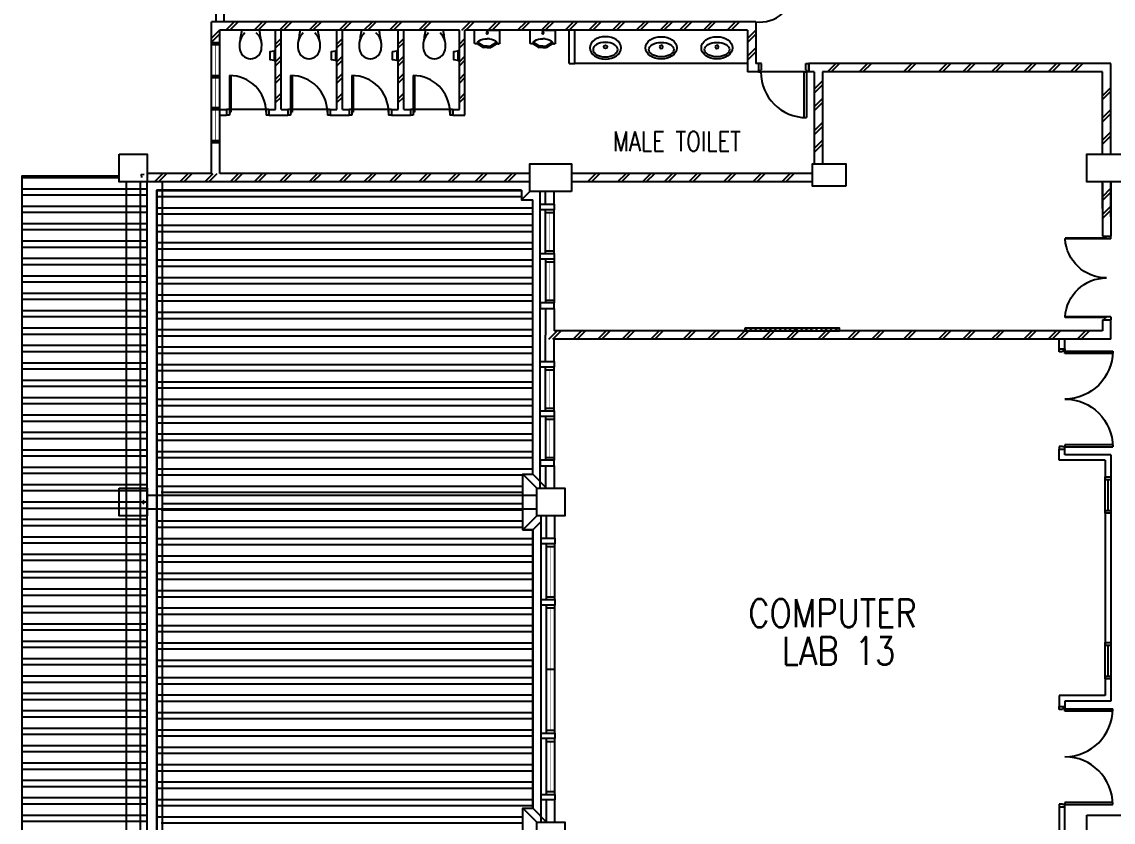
# Model space of a CAD drawing. Extents: x 2284769 to 2400769, y -845223 to -764674.
# Drawn here: x 2331019 to 2350620, y -802174 to -787799 of the extents above; entities that cross this region are included whole.
import ezdxf
from ezdxf.enums import TextEntityAlignment as Align

# ---------------------------------------------------------------- set-up
doc = ezdxf.new("R2010")
doc.units = 0
doc.header["$LTSCALE"] = 10
doc.header["$MEASUREMENT"] = 0
doc.linetypes.add('HIDDEN', pattern=[0.375, 0.25, -0.125])
doc.layers.get('0').update_dxf_attribs({"linetype": 'CONTINUOUS'})
for name, color, linetype in [('-FF', 240, 'CONTINUOUS'), ('BEAM', 1, 'HIDDEN'), ('COL', 3, 'CONTINUOUS'), ('DOOR', 5, 'CONTINUOUS'), ('DR', 7, 'CONTINUOUS'), ('FLASH', 35, 'CONTINUOUS'), ('FURN', 1, 'CONTINUOUS'), ('H', 1, 'CONTINUOUS'), ('hatch', 7, 'CONTINUOUS'), ('LINE', 7, 'CONTINUOUS'), ('partition', 7, 'CONTINUOUS'), ('ROOF', 7, 'CONTINUOUS'), ('RWDP', 145, 'CONTINUOUS'), ('SANI', 7, 'CONTINUOUS'), ('stair', 7, 'CONTINUOUS'), ('T50', 4, 'CONTINUOUS'), ('WALL', 2, 'CONTINUOUS'), ('WIN', 5, 'CONTINUOUS')]:
    doc.layers.add(name, color=color, linetype=linetype)
doc.styles.add('DIMTEXT', font='romans.shx', dxfattribs={"width": 0.8, "height": 400})
doc.styles.add('ROMANS', font='romans')
pattern_1 = [(0, (0, 0), (1e-13, 312.5), []), (0, (110.5, 110.5), (1e-13, 312.5), [])]

# ---------------------------------------------------------------- blocks, each defined once
blk = doc.blocks.new('FG')
at = {"layer": 'LINE', "linetype": 'Continuous'}
for points in [[(0, 0), (50, 0), (50, 100), (0, 100)], [(600, 0), (650, 0), (650, 100), (600, 100)]]:
    blk.add_lwpolyline(points, close=True, dxfattribs=at)
at = {"layer": 'LINE', "color": 5, "linetype": 'Continuous'}
for points in [[(600, 100), (50, 100)], [(50, 0), (600, 0)]]:
    blk.add_lwpolyline(points, dxfattribs=at)
at = {"layer": 'LINE', "color": 1, "linetype": 'Continuous'}
blk.add_lwpolyline([(50, 50), (600, 50)], dxfattribs=at)
blk = doc.blocks.new('D1800-A')
at = {"layer": 'DR'}
for p, q in [((0, 0), (100, 0)), ((0, -50), (0, 0)), ((100, 0), (100, -40)), ((60, -50), (0, -50)), ((100, -40), (60, -40)), ((60, -40), (60, -50)), ((100, -40), (960, -40)), ((100, -80), (100, -40)), ((959, -80), (100, -80)), ((60, -1750), (0, -1750)), ((0, -1750), (0, -1800)), ((60, -1760), (60, -1750)), ((100, -1760), (60, -1760)), ((959, -1720), (100, -1720)), ((100, -1720), (100, -1760)), ((100, -1760), (960, -1760)), ((100, -1800), (100, -1760)), ((0, -1800), (100, -1800))]:
    blk.add_line(p, q, dxfattribs=at)
for centre, start, end in [((100, -40), 270.0001, 0), ((100, -1760), 0, 90)]:
    blk.add_arc(centre, 860, start, end, dxfattribs=at)
blk = doc.blocks.new('D1500-1')
at = {"layer": 'DR'}
for p, q in [((38, 77), (38, 821)), ((38, 821), (50, 820)), ((50, 0), (50, 820)), ((1462, 821), (1450, 820)), ((1450, 0), (1450, 820)), ((1462, 77), (1462, 821)), ((38, 115), (0, 115)), ((50, 0), (0, 0)), ((50, 77), (38, 77)), ((1450, 77), (1462, 77)), ((1462, 115), (1500, 115)), ((1450, 0), (1500, 0))]:
    blk.add_line(p, q, dxfattribs=at)
for centre, start, end in [((5, 77), 0.0238, 86.5289), ((1495, 77), 93.4711, 179.9762)]:
    blk.add_arc(centre, 745, start, end, dxfattribs=at)
blk = doc.blocks.new('ELLIPSE')
blk.add_circle((0.5, 0.5), 0.5)
blk = doc.blocks.new('BASIN-01')
blk.add_circle((0, 0), 30.3)
for p, xscale, yscale, zscale in [((279, -221), -559.6811780125836, 404.3346891934725, 559.6811780125837), ((220, -179), -444.6356025322193, 259.9294430529471, 444.6356025322195)]:
    blk.add_blockref('ELLIPSE', p, dxfattribs=dict(xscale=xscale, yscale=yscale, zscale=zscale))
blk = doc.blocks.new('UR')
at = {"color": 7}
for p, q in [((0, 157), (-227, 157)), ((-227, -68), (-227, 157)), ((-43, 0), (0, 0)), ((0, 157), (228, 157)), ((43, 0), (0, 0)), ((228, -68), (228, 157)), ((-190, -88), (-207, -88)), ((-179, -83), (-68, -152)), ((-172, -59), (-58, -131)), ((0, -153), (-68, -153)), ((0, -131), (-58, -131)), ((0, -131), (58, -131)), ((0, -153), (68, -153)), ((172, -59), (58, -131)), ((179, -83), (68, -152)), ((190, -88), (208, -88))]:
    blk.add_line(p, q, dxfattribs=at)
blk.add_circle((-1, 111), 16.9, dxfattribs=at)
for centre, radius, start, end in [((-42, -174), 175, 90.221, 139.2623), ((42, -174), 175, 40.7377, 89.779), ((-207, -68), 20, 180, 270), ((-194, -70), 18.3, 252.6976, 328.5201), ((-115, -86), 64.8, 158.2045, 175.535), ((115, -86), 64.8, 4.465, 21.7955), ((194, -70), 18.3, 211.4799, 287.3024), ((208, -68), 20, 270, 0)]:
    blk.add_arc(centre, radius, start, end, dxfattribs=at)
blk = doc.blocks.new('DR-900-B')
at = {"layer": 'DR'}
for p, q in [((0, 900), (-150, 900)), ((-150, 900), (-150, 860)), ((-150, 860), (-110, 860)), ((-110, 860), (-110, 850)), ((-110, 850), (0, 850)), ((0, 850), (0, 900)), ((-150, 40), (-970, 40)), ((-969, 80), (-150, 80)), ((-150, 80), (-150, 40)), ((-150, 40), (-110, 40)), ((-150, 0), (-150, 40)), ((0, 0), (-150, 0)), ((-110, 50), (0, 50)), ((-110, 40), (-110, 50)), ((0, 50), (0, 0))]:
    blk.add_line(p, q, dxfattribs=at)
blk.add_arc((-150, 40), 820, 90, 180, dxfattribs=at)
blk = doc.blocks.new('234')
at = {"layer": 'DR', "color": 1}
for p, q in [((2285264, -784764), (2285264, -785474)), ((2285289, -784765), (2285289, -785424)), ((2285214, -785374), (2285214, -785474)), ((2285264, -785374), (2285214, -785374)), ((2285264, -785374), (2285264, -785474)), ((2285924, -785374), (2285264, -785374)), ((2285974, -785374), (2285924, -785374)), ((2285924, -785374), (2285924, -785474)), ((2285974, -785374), (2285974, -785474)), ((2285264, -785474), (2285214, -785474)), ((2285264, -785424), (2285289, -785424)), ((2285974, -785474), (2285924, -785474))]:
    blk.add_line(p, q, dxfattribs=at)
blk.add_arc((2285264, -785424), 660, 0, 90, dxfattribs=at)

msp = doc.modelspace()

# ---------------------------------------------------------------- hatches: boundary and pattern name
at = {"layer": 'FURN', "linetype": 'Continuous'}
h = msp.add_hatch(dxfattribs=at)
h.set_pattern_fill('ANSI31', color=256, scale=500, angle=-270, style=0)
h.set_pattern_definition([(315, (2672468.19, 865558.16), (44.1941738, 44.1941739), [])])
h.paths.add_polyline_path([(2344003.1, -793349.1), (2344003.1, -793299.1), (2344903.1, -793299.1), (2344903.1, -793349.1)])
h = msp.add_hatch(dxfattribs=at)
h.set_pattern_fill('ANSI31', color=256, scale=500, angle=-270, style=0)
h.set_pattern_definition([(315, (2672732.12, 865409.85), (44.1941738, 44.1941739), [])])
h.paths.add_polyline_path([(2345653.1, -793299.1), (2345653.1, -793349.1), (2344903.1, -793349.1), (2344903.1, -793299.1)])
at = {"layer": 'hatch'}
h = msp.add_hatch(dxfattribs=at)
h.set_pattern_fill('STEEL', color=0, scale=2500, angle=315, style=0)
h.set_pattern_definition([(0, (-93844.1, -845907), (1e-13, 312.5), []), (0, (-93733.62, -845796.5), (1e-13, 312.5), [])])
h.paths.add_polyline_path([(2333269.4, -790674.1), (2332769.4, -790674.1), (2332769.4, -790574.1), (2331019.4, -790574.1), (2331019.4, -838674.1), (2333269.4, -838674.1)])
h = msp.add_hatch(dxfattribs=at)
h.set_pattern_fill('STEEL', color=0, scale=2500, angle=315, style=0)
h.set_pattern_definition(pattern_1)
h.paths.add_polyline_path([(2337081.9, -790824.1), (2333543.5, -790824.1), (2333543.5, -796299.1), (2337081.9, -796299.1)])
h.paths.add_polyline_path([(2333543.5, -790824.1), (2333441.4, -790824.1), (2333441.4, -796174.1), (2333519.4, -796174.1), (2333519.4, -796299.1), (2333543.5, -796299.1)])
h.paths.add_polyline_path([(2337081.9, -796299.1), (2340019.4, -796299.1), (2340019.4, -795924.1), (2340194.4, -795924.1), (2340194.4, -790999.1), (2339994.4, -790999.1), (2339994.4, -790824.1), (2337081.9, -790824.1)])
h.paths.add_polyline_path([(2337081.9, -796299.1), (2337081.9, -796424.1), (2340019.4, -796424.1), (2340019.4, -796299.1)])
h.paths.add_polyline_path([(2337081.9, -796424.1), (2337081.9, -796549.1), (2340019.4, -796549.1), (2340019.4, -796424.1)])
h.paths.add_polyline_path([(2333543.5, -796424.1), (2333543.5, -796549.1), (2337081.9, -796549.1), (2337081.9, -796424.1)])
h.paths.add_polyline_path([(2337081.9, -796424.1), (2337081.9, -796299.1), (2333543.5, -796299.1), (2333543.5, -796424.1)])
h.paths.add_polyline_path([(2333515.9, -790953.3), (2334212.9, -790953.3), (2334212.9, -790698.3), (2333515.9, -790698.3)], flags=9)
h.paths.add_polyline_path([(2333603.6, -796475.8), (2334141.9, -796475.8), (2334141.9, -796220.8), (2333603.6, -796220.8)], flags=9)
h.paths.add_polyline_path([(2333515.9, -796688.8), (2334212.9, -796688.8), (2334212.9, -796433.8), (2333515.9, -796433.8)], flags=9)
h = msp.add_hatch(dxfattribs=at)
h.set_pattern_fill('STEEL', color=0, scale=2500, angle=315, style=0)
h.set_pattern_definition(pattern_1)
h.paths.add_polyline_path([(2337081.9, -796549.1), (2333543.5, -796549.1), (2333543.5, -802299.1), (2337081.9, -802299.1)])
h.paths.add_polyline_path([(2337081.9, -802299.1), (2340019.4, -802299.1), (2340019.4, -801924.1), (2340194.4, -801924.1), (2340194.4, -796924.1), (2340019.4, -796924.1), (2340019.4, -796549.1), (2337081.9, -796549.1)])
h.paths.add_polyline_path([(2337081.9, -802299.1), (2337081.9, -802424.1), (2340019.4, -802424.1), (2340019.4, -802299.1)])
h.paths.add_polyline_path([(2340019.4, -802549.1), (2340019.4, -802424.1), (2337081.9, -802424.1), (2337081.9, -802549.1)])
h.paths.add_polyline_path([(2333543.5, -802424.1), (2333543.5, -802549.1), (2337081.9, -802549.1), (2337081.9, -802424.1)])
h.paths.add_polyline_path([(2333543.5, -802299.1), (2333543.5, -802424.1), (2337081.9, -802424.1), (2337081.9, -802299.1)])
h.paths.add_polyline_path([(2333543.5, -802549.1), (2333543.5, -808299.1), (2337081.9, -808299.1), (2337081.9, -802549.1)])
h.paths.add_polyline_path([(2337081.9, -802549.1), (2337081.9, -808299.1), (2340019.4, -808299.1), (2340019.4, -807924.1), (2340194.4, -807924.1), (2340194.4, -802924.1), (2340019.4, -802924.1), (2340019.4, -802549.1)])
h.paths.add_polyline_path([(2333543.5, -802549.1), (2333519.4, -802549.1), (2333519.4, -802674.1), (2333441.4, -802674.1), (2333441.4, -808174.1), (2333519.4, -808174.1), (2333519.4, -808299.1), (2333543.5, -808299.1)])
h.paths.add_polyline_path([(2333543.5, -796549.1), (2333519.4, -796549.1), (2333519.4, -796674.1), (2333441.4, -796674.1), (2333441.4, -802174.1), (2333519.4, -802174.1), (2333519.4, -802299.1), (2333543.5, -802299.1)])
h.paths.add_polyline_path([(2333603.6, -802475.8), (2334141.9, -802475.8), (2334141.9, -802220.8), (2333603.6, -802220.8)], flags=9)
h.paths.add_polyline_path([(2333515.9, -796688.8), (2334212.9, -796688.8), (2334212.9, -796433.8), (2333515.9, -796433.8)], flags=9)
h.paths.add_polyline_path([(2336608.5, -798998), (2337148.4, -798998), (2337148.4, -798623), (2336608.5, -798623)], flags=9)
h.paths.add_polyline_path([(2333515.9, -802688.8), (2334212.9, -802688.8), (2334212.9, -802433.8), (2333515.9, -802433.8)], flags=9)
h.paths.add_polyline_path([(2333603.6, -808475.8), (2334141.9, -808475.8), (2334141.9, -808220.8), (2333603.6, -808220.8)], flags=9)

# ---------------------------------------------------------------- linework, layer by layer
at = {"color": 0}
for p, q in [((2340327.4, -793424.1), (2340327.4, -790849.1)), ((2340327.4, -796174.1), (2340327.4, -793424.1)), ((2349652.4, -795674.1), (2349652.4, -795474.1)), ((2349752.4, -795574.1), (2349752.4, -795476)), ((2340344.4, -802174.1), (2340344.4, -796674.1)), ((2349652.4, -799899.1), (2349652.4, -800099.1)), ((2349752.4, -799999.1), (2349752.4, -800097.2))]:
    msp.add_line(p, q, dxfattribs=at)
at = {"layer": 'BEAM', "color": 0}
for p, q in [((2333269.4, -796299.1), (2340269.4, -796299.1)), ((2333269.4, -796549.1), (2340269.4, -796549.1))]:
    msp.add_line(p, q, dxfattribs=at)
at = {"layer": 'COL', "color": 0}
for points in [[(2332769.4, -790174.1), (2333269.4, -790174.1), (2333269.4, -790674.1), (2332769.4, -790674.1)], [(2350894.4, -790174.1), (2350894.4, -790674.1), (2350144.4, -790674.1), (2350144.4, -790174.1)], [(2340894.4, -790849.1), (2340144.4, -790849.1), (2340144.4, -790349.1), (2340894.4, -790349.1)], [(2345819.4, -790749.1), (2345219.4, -790749.1), (2345219.4, -790349.1), (2345819.4, -790349.1)], [(2332769.4, -796174.1), (2333269.4, -796174.1), (2333269.4, -796674.1), (2332769.4, -796674.1)], [(2340269.4, -796174.1), (2340769.4, -796174.1), (2340769.4, -796674.1), (2340269.4, -796674.1)], [(2350144.4, -802049.1), (2350894.4, -802049.1), (2350894.4, -802799.1), (2350144.4, -802799.1)], [(2340269.4, -802174.1), (2340769.4, -802174.1), (2340769.4, -802674.1), (2340269.4, -802674.1)]]:
    msp.add_lwpolyline(points, close=True, dxfattribs=at)
at = {"layer": 'DOOR', "color": 0}
msp.add_arc((2344277, -787199.7), 603.9, 262.93953, 311.27829, dxfattribs=at)
at = {"layer": 'DR', "color": 0, "ltscale": 10000}
msp.add_line((2345152.4, -788699.1), (2344252.4, -788699.1), dxfattribs=at)
at = {"layer": 'FLASH', "color": 0}
for p, q in [((2333441.4, -790824.1, 0), (2339994.4, -790824.1)), ((2339994.4, -790824.1), (2339994.4, -790999.1)), ((2339994.4, -790999.1), (2340144.4, -790849.1)), ((2339994.4, -790999.1), (2340194.4, -790999.1)), ((2340194.4, -795924.1), (2340194.4, -790999.1)), ((2340019.4, -795924.1), (2340269.4, -796174.1)), ((2340019.4, -795924.1), (2340194.4, -795924.1)), ((2340019.4, -796924.1), (2340019.4, -795924.1)), ((2340444.4, -796174.1), (2340194.4, -795924.1)), ((2340269.4, -796674.1), (2340019.4, -796924.1)), ((2340019.4, -796924.1), (2340194.4, -796924.1)), ((2340344.4, -796774.1), (2340194.4, -796924.1)), ((2340194.4, -796924.1), (2340194.4, -801924.1)), ((2340019.4, -801924.1), (2340269.4, -802174.1)), ((2340019.4, -801924.1), (2340194.4, -801924.1)), ((2340019.4, -802924.1), (2340019.4, -801924.1)), ((2340194.4, -801924.1), (2340444.4, -802174.1))]:
    msp.add_line(p, q, dxfattribs=at)
at = {"layer": 'FURN', "linetype": 'Continuous'}
for points in [[(2344003.1, -793299.1), (2344003.1, -793349.1), (2344903.1, -793349.1), (2344903.1, -793299.1)], [(2344903.1, -793299.1), (2344903.1, -793349.1), (2345653.1, -793349.1), (2345653.1, -793299.1)], [(2345653.1, -793299.1), (2345653.1, -793349.1), (2345703.1, -793349.1), (2345703.1, -793299.1)]]:
    msp.add_lwpolyline(points, close=True, dxfattribs=at)
at = {"layer": 'H', "color": 0}
for p, q in [((2334682.6, -787949.1), (2334832.6, -787799.1)), ((2334753.3, -787949.1), (2334903.3, -787799.1)), ((2335191.6, -787949.1), (2335341.6, -787799.1)), ((2335262.3, -787949.1), (2335412.3, -787799.1)), ((2335648.4, -787949.1), (2335798.4, -787799.1)), ((2335719.1, -787949.1), (2335869.1, -787799.1)), ((2336177.9, -787949.1), (2336327.9, -787799.1)), ((2336248.6, -787949.1), (2336398.6, -787799.1)), ((2336720.5, -787949.1), (2336870.5, -787799.1)), ((2336791.2, -787949.1), (2336941.2, -787799.1)), ((2337164.5, -787949.1), (2337314.5, -787799.1)), ((2337235.3, -787949.1), (2337385.3, -787799.1)), ((2337621.4, -787949.1), (2337771.4, -787799.1)), ((2337692.1, -787949.1), (2337842.1, -787799.1)), ((2338150.8, -787949.1), (2338300.8, -787799.1)), ((2338221.5, -787949.1), (2338371.5, -787799.1)), ((2338920.5, -787949.1), (2339070.5, -787799.1)), ((2338991.2, -787949.1), (2339141.2, -787799.1)), ((2339395.1, -787949.1), (2339545.1, -787799.1)), ((2339465.8, -787949.1), (2339615.8, -787799.1)), ((2339924.6, -787949.1), (2340074.6, -787799.1)), ((2339995.3, -787949.1), (2340145.3, -787799.1)), ((2340350.8, -787949.1), (2340500.8, -787799.1)), ((2340421.5, -787949.1), (2340571.5, -787799.1)), ((2340777.1, -787949.1), (2340927.1, -787799.1)), ((2340847.8, -787949.1), (2340997.8, -787799.1)), ((2341203.3, -787949.1), (2341353.3, -787799.1)), ((2341274, -787949.1), (2341424, -787799.1)), ((2341629.6, -787949.1), (2341779.6, -787799.1)), ((2341700.3, -787949.1), (2341850.3, -787799.1)), ((2342055.8, -787949.1), (2342205.8, -787799.1)), ((2342126.5, -787949.1), (2342276.5, -787799.1)), ((2342482, -787949.1), (2342632, -787799.1)), ((2342552.7, -787949.1), (2342702.7, -787799.1)), ((2342833.4, -787949.1), (2342983.4, -787799.1)), ((2342904.1, -787949.1), (2343054.1, -787799.1)), ((2343259.7, -787949.1), (2343409.7, -787799.1)), ((2343330.4, -787949.1), (2343480.4, -787799.1)), ((2343685.9, -787949.1), (2343835.9, -787799.1)), ((2343756.6, -787949.1), (2343906.6, -787799.1)), ((2334427.4, -788094.9), (2334577.4, -787944.9)), ((2334427.4, -788165.6), (2334577.4, -788015.6)), ((2335577.4, -788197.7), (2335677.4, -788097.7)), ((2336677.4, -788197.7), (2336777.4, -788097.7)), ((2337777.4, -788197.7), (2337877.4, -788097.7)), ((2338877.4, -788197.7), (2338977.4, -788097.7)), ((2344052.4, -788099.1), (2344202.4, -787949.1)), ((2344052.4, -788169.9), (2344202.4, -788019.9)), ((2335577.4, -788268.4), (2335677.4, -788168.4)), ((2336677.4, -788268.4), (2336777.4, -788168.4)), ((2337777.4, -788268.4), (2337877.4, -788168.4)), ((2338877.4, -788268.4), (2338977.4, -788168.4)), ((2344052.4, -788415.6), (2344202.4, -788265.6)), ((2335577.4, -788517.2), (2335677.4, -788417.2)), ((2335577.4, -788587.9), (2335677.4, -788487.9)), ((2336677.4, -788517.2), (2336777.4, -788417.2)), ((2336677.4, -788587.9), (2336777.4, -788487.9)), ((2337777.4, -788517.2), (2337877.4, -788417.2)), ((2337777.4, -788587.9), (2337877.4, -788487.9)), ((2338877.4, -788517.2), (2338977.4, -788417.2)), ((2338877.4, -788587.9), (2338977.4, -788487.9)), ((2344052.4, -788486.3), (2344202.4, -788336.3)), ((2345486.9, -788699.1), (2345636.9, -788549.1)), ((2345557.6, -788699.1), (2345707.6, -788549.1)), ((2346055.9, -788699.1), (2346205.9, -788549.1)), ((2346126.6, -788699.1), (2346276.6, -788549.1)), ((2346855.9, -788699.1), (2347005.9, -788549.1)), ((2346926.6, -788699.1), (2347076.6, -788549.1)), ((2347482.6, -788699.1), (2347632.6, -788549.1)), ((2347553.3, -788699.1), (2347703.3, -788549.1)), ((2347919.9, -788699.1), (2348069.9, -788549.1)), ((2347990.6, -788699.1), (2348140.6, -788549.1)), ((2348437.5, -788699.1), (2348587.5, -788549.1)), ((2348508.2, -788699.1), (2348658.2, -788549.1)), ((2349016.9, -788699.1), (2349166.9, -788549.1)), ((2349087.6, -788699.1), (2349237.6, -788549.1)), ((2349454.2, -788699.1), (2349604.2, -788549.1)), ((2349524.9, -788699.1), (2349674.9, -788549.1)), ((2349852.2, -788699.1), (2350002.2, -788549.1)), ((2349922.9, -788699.1), (2350072.9, -788549.1)), ((2335577.4, -788829), (2335677.4, -788729)), ((2335577.4, -788899.8), (2335677.4, -788799.8)), ((2336677.4, -788829), (2336777.4, -788729)), ((2336677.4, -788899.8), (2336777.4, -788799.8)), ((2337777.4, -788829), (2337877.4, -788729)), ((2337777.4, -788899.8), (2337877.4, -788799.8)), ((2338877.4, -788829), (2338977.4, -788729)), ((2338877.4, -788899.8), (2338977.4, -788799.8)), ((2345252.4, -789009.4), (2345402.4, -788859.4)), ((2335577.4, -789179.3), (2335677.4, -789079.3)), ((2336677.4, -789179.3), (2336777.4, -789079.3)), ((2337777.4, -789179.3), (2337877.4, -789079.3)), ((2338877.4, -789179.3), (2338977.4, -789079.3)), ((2345252.4, -789080.1), (2345402.4, -788930.1)), ((2350427.4, -789126.4), (2350577.4, -788976.4)), ((2350427.4, -789197.1), (2350577.4, -789047.1)), ((2335577.4, -789250.1), (2335677.4, -789150.1)), ((2336677.4, -789250.1), (2336777.4, -789150.1)), ((2337777.4, -789250.1), (2337877.4, -789150.1)), ((2338877.4, -789250.1), (2338977.4, -789150.1)), ((2345252.4, -789325.8), (2345402.4, -789175.8)), ((2345252.4, -789396.5), (2345402.4, -789246.5)), ((2350427.4, -789523.2), (2350577.4, -789373.2)), ((2350427.4, -789593.9), (2350577.4, -789443.9)), ((2345252.4, -789757.3), (2345402.4, -789607.3)), ((2345252.4, -789828), (2345402.4, -789678)), ((2350427.4, -789927.2), (2350577.4, -789777.2)), ((2350427.4, -789997.9), (2350577.4, -789847.9)), ((2345252.4, -790073.8), (2345402.4, -789923.8)), ((2345252.4, -790144.5), (2345402.4, -789994.5)), ((2333400.4, -790674.1), (2333550.4, -790524.1)), ((2333471.1, -790674.1), (2333621.1, -790524.1)), ((2333857.2, -790674.1), (2334007.2, -790524.1)), ((2333927.9, -790674.1), (2334077.9, -790524.1)), ((2334307, -790674.1), (2334457, -790524.1)), ((2334377.7, -790674.1), (2334527.7, -790524.1)), ((2334763.8, -790674.1), (2334913.8, -790524.1)), ((2334834.5, -790674.1), (2334984.5, -790524.1)), ((2335191.6, -790674.1), (2335341.6, -790524.1)), ((2335262.3, -790674.1), (2335412.3, -790524.1)), ((2335648.4, -790674.1), (2335798.4, -790524.1)), ((2335719.1, -790674.1), (2335869.1, -790524.1)), ((2336177.9, -790674.1), (2336327.9, -790524.1)), ((2336248.6, -790674.1), (2336398.6, -790524.1)), ((2336720.5, -790674.1), (2336870.5, -790524.1)), ((2336791.2, -790674.1), (2336941.2, -790524.1)), ((2337164.5, -790674.1), (2337314.5, -790524.1)), ((2337235.3, -790674.1), (2337385.3, -790524.1)), ((2337621.4, -790674.1), (2337771.4, -790524.1)), ((2337692.1, -790674.1), (2337842.1, -790524.1)), ((2338150.8, -790674.1), (2338300.8, -790524.1)), ((2338221.5, -790674.1), (2338371.5, -790524.1)), ((2338668.4, -790674.1), (2338818.4, -790524.1)), ((2338739.2, -790674.1), (2338889.2, -790524.1)), ((2339156.8, -790674.1), (2339306.8, -790524.1)), ((2339227.5, -790674.1), (2339377.5, -790524.1)), ((2339674.4, -790674.1), (2339824.4, -790524.1)), ((2339745.2, -790674.1), (2339895.2, -790524.1)), ((2341177.9, -790674.1), (2341327.9, -790524.1)), ((2341248.6, -790674.1), (2341398.6, -790524.1)), ((2341720.5, -790674.1), (2341870.5, -790524.1)), ((2341791.2, -790674.1), (2341941.2, -790524.1)), ((2342164.5, -790674.1), (2342314.5, -790524.1)), ((2342235.3, -790674.1), (2342385.3, -790524.1)), ((2342554.5, -790674.1), (2342704.5, -790524.1)), ((2342625.2, -790674.1), (2342775.2, -790524.1)), ((2342998.5, -790674.1), (2343148.5, -790524.1)), ((2343069.3, -790674.1), (2343219.3, -790524.1)), ((2343621.4, -790674.1), (2343771.4, -790524.1)), ((2343692.1, -790674.1), (2343842.1, -790524.1)), ((2344150.8, -790674.1), (2344300.8, -790524.1)), ((2344221.5, -790674.1), (2344371.5, -790524.1)), ((2344668.4, -790674.1), (2344818.4, -790524.1)), ((2344739.2, -790674.1), (2344889.2, -790524.1)), ((2350427.4, -790939.6), (2350577.4, -790789.6)), ((2350427.4, -791010.3), (2350577.4, -790860.3)), ((2350427.4, -791261.4), (2350577.4, -791111.4)), ((2350427.4, -791332.1), (2350577.4, -791182.1)), ((2340485.6, -793499.1), (2340635.6, -793349.1)), ((2340556.4, -793499.1), (2340706.4, -793349.1)), ((2340923, -793499.1), (2341073, -793349.1)), ((2340993.7, -793499.1), (2341143.7, -793349.1)), ((2341363.9, -793499.1), (2341513.9, -793349.1)), ((2341434.6, -793499.1), (2341584.6, -793349.1)), ((2341801.2, -793499.1), (2341951.2, -793349.1)), ((2341871.9, -793499.1), (2342021.9, -793349.1)), ((2342318.8, -793499.1), (2342468.8, -793349.1)), ((2342389.5, -793499.1), (2342539.5, -793349.1)), ((2342898.2, -793499.1), (2343048.2, -793349.1)), ((2342968.9, -793499.1), (2343118.9, -793349.1)), ((2343335.5, -793499.1), (2343485.5, -793349.1)), ((2343406.2, -793499.1), (2343556.2, -793349.1)), ((2343853.1, -793499.1), (2344003.1, -793349.1)), ((2343923.8, -793499.1), (2344073.8, -793349.1)), ((2344315.3, -793499.1), (2344465.3, -793349.1)), ((2344386, -793499.1), (2344536, -793349.1)), ((2344752.6, -793499.1), (2344902.6, -793349.1)), ((2344823.3, -793499.1), (2344973.3, -793349.1)), ((2345314.6, -793499.1), (2345464.6, -793349.1)), ((2345385.3, -793499.1), (2345535.3, -793349.1)), ((2345849.5, -793499.1), (2345999.5, -793349.1)), ((2345920.3, -793499.1), (2346070.3, -793349.1)), ((2346286.9, -793499.1), (2346436.9, -793349.1)), ((2346357.6, -793499.1), (2346507.6, -793349.1)), ((2346855.9, -793499.1), (2347005.9, -793349.1)), ((2346926.6, -793499.1), (2347076.6, -793349.1)), ((2347482.6, -793499.1), (2347632.6, -793349.1)), ((2347553.3, -793499.1), (2347703.3, -793349.1)), ((2347919.9, -793499.1), (2348069.9, -793349.1)), ((2347990.6, -793499.1), (2348140.6, -793349.1)), ((2348437.5, -793499.1), (2348587.5, -793349.1)), ((2348508.2, -793499.1), (2348658.2, -793349.1)), ((2349016.9, -793499.1), (2349166.9, -793349.1)), ((2349087.6, -793499.1), (2349237.6, -793349.1)), ((2349454.2, -793499.1), (2349604.2, -793349.1)), ((2349524.9, -793499.1), (2349674.9, -793349.1)), ((2349971.8, -793499.1), (2350121.8, -793349.1)), ((2350042.5, -793499.1), (2350192.5, -793349.1))]:
    msp.add_line(p, q, dxfattribs=at)
at = {"layer": 'hatch', "color": 0}
for points in [[(2333269.4, -790674.1), (2332769.4, -790674.1), (2332769.4, -790574.1), (2331019.4, -790574.1), (2331019.4, -838674.1), (2333269.4, -838674.1), (2333269.4, -790674.1)], [(2339994.4, -790824.1), (2339994.4, -790999.1), (2340194.4, -790999.1)]]:
    msp.add_lwpolyline(points, dxfattribs=at)
at = {"layer": 'hatch', "color": 0, "elevation": 0}
for points in [[(2339994.4, -790824.1), (2333441.4, -790824.1), (2333441.4, -838674.1), (2340019.4, -838674.1), (2340019.4, -837924.1), (2340194.4, -837924.1), (2340194.4, -832924.1), (2340019.4, -832924.1), (2340019.4, -831924.1), (2340194.4, -831924.1)], [(2340194.4, -825924.1), (2340194.4, -820924.1), (2340019.4, -820924.1), (2340019.4, -819924.1), (2340194.4, -819924.1), (2340194.4, -814924.1), (2340019.4, -814924.1), (2340019.4, -813924.1), (2340194.4, -813924.1), (2340194.4, -808924.1), (2340019.4, -808924.1), (2340019.4, -807924.1), (2340194.4, -807924.1), (2340194.4, -802924.1), (2340019.4, -802924.1), (2340019.4, -801924.1), (2340194.4, -801924.1), (2340194.4, -796924.1), (2340019.4, -796924.1), (2340019.4, -795924.1), (2340194.4, -795924.1), (2340194.4, -790999.1)]]:
    msp.add_lwpolyline(points, dxfattribs=at)
at = {"layer": 'partition', "color": 0}
for p, q in [((2344052.4, -788549.1), (2340952.4, -788549.1)), ((2349752.4, -793674.1), (2349752.4, -793499.1)), ((2350577.4, -795574.1), (2349752.4, -795574.1)), ((2350577.4, -795574.1), (2350577.4, -796024.1)), ((2350477.4, -795674.1), (2349652.4, -795674.1)), ((2350477.4, -795674.1), (2350477.4, -796024.1)), ((2350477.4, -796574.1), (2350477.4, -798999.1)), ((2350577.4, -796574.1), (2350577.4, -798999.1)), ((2350477.4, -799549.1), (2350477.4, -799899.1)), ((2350577.4, -799549.1), (2350577.4, -799999.1)), ((2350477.4, -799899.1), (2349652.4, -799899.1)), ((2350577.4, -799999.1), (2349752.4, -799999.1))]:
    msp.add_line(p, q, dxfattribs=at)
at = {"layer": 'ROOF', "color": 0}
for p, q in [((2331019.4, -790574.1), (2331019.4, -838674.1)), ((2332769.4, -790574.1), (2331019.4, -790574.1)), ((2333144.4, -790674.1), (2333144.4, -838174.1)), ((2333269.4, -838674.1), (2333269.4, -790674.1)), ((2333543.5, -838674.1, 0), (2333543.5, -790674.1)), ((2333441.4, -838674.1, 0), (2333441.4, -790824.1, 0))]:
    msp.add_line(p, q, dxfattribs=at)
at = {"layer": 'RWDP', "color": 0}
for points in [[(2333175.8, -790592.8), (2333170.7, -790542.9), (2333217.9, -790538.1)], [(2333214, -796461.8), (2333180.3, -796424.7), (2333215.5, -796392.9)]]:
    msp.add_lwpolyline(points, dxfattribs=at)
at = {"layer": 'SANI', "color": 0}
for points in [[(2335552.4, -788491.4), (2335482.7, -788481.5, -0.373687), (2335478.4, -788476.5), (2335478.6, -788336.4, -0.373687), (2335482.9, -788331.5), (2335552.6, -788321.7)], [(2335577.4, -788493.2), (2335577.4, -788320, 0.4601841), (2335552.4, -788321.8)], [(2335552.6, -788321.8), (2335552.4, -788491.4, 0.5654258), (2335580.6, -788488.8, 0.4601841)], [(2336652.4, -788491.4), (2336582.7, -788481.5, -0.373687), (2336578.4, -788476.5), (2336578.6, -788336.4, -0.373687), (2336582.9, -788331.5), (2336652.6, -788321.7)], [(2336677.4, -788493.2), (2336677.4, -788320, 0.4601841), (2336652.4, -788321.8)], [(2336652.6, -788321.8), (2336652.4, -788491.4, 0.5654258), (2336680.6, -788488.8, 0.4601841)], [(2337752.4, -788491.4), (2337682.7, -788481.5, -0.373687), (2337678.4, -788476.5), (2337678.6, -788336.4, -0.373687), (2337682.9, -788331.5), (2337752.6, -788321.7)], [(2337777.4, -788493.2), (2337777.4, -788320, 0.4601841), (2337752.4, -788321.8)], [(2337752.6, -788321.8), (2337752.4, -788491.4, 0.5654258), (2337780.6, -788488.8, 0.4601841)], [(2338852.4, -788491.4), (2338782.7, -788481.5, -0.373687), (2338778.4, -788476.5), (2338778.6, -788336.4, -0.373687), (2338782.9, -788331.5), (2338852.6, -788321.7)], [(2338877.4, -788493.2), (2338877.4, -788320, 0.4601841), (2338852.4, -788321.8)], [(2338852.6, -788321.8), (2338852.4, -788491.4, 0.5654258), (2338880.6, -788488.8, 0.4601841)]]:
    msp.add_lwpolyline(points, format="xyb", dxfattribs=at)
for centre, radius, start, end in [((2335222.9, -788219.3), 296.7, 131.76878, 188.34412), ((2358897.7, -792023.6), 24273.9, 170.33681, 170.89893), ((2335033.2, -788219.3), 296.7, 351.65588, 48.23122), ((2311358.4, -792023.6), 24273.9, 9.10107, 9.66319), ((2336272.7, -788219.3), 296.7, 131.76878, 188.34412), ((2359947.5, -792023.6), 24273.9, 170.33681, 170.89893), ((2336083, -788219.3), 296.7, 351.65588, 48.23122), ((2312408.2, -792023.6), 24273.9, 9.10107, 9.66319), ((2337372.3, -788219.3), 296.7, 131.76878, 188.34412), ((2361047.1, -792023.6), 24273.9, 170.33681, 170.89893), ((2337182.6, -788219.3), 296.7, 351.65588, 48.23122), ((2313507.8, -792023.6), 24273.9, 9.10107, 9.66319), ((2338522, -788220.6), 296.7, 131.76878, 188.34412), ((2362196.8, -792024.9), 24273.9, 170.33681, 170.89893), ((2338332.3, -788220.6), 296.7, 351.65588, 48.23122), ((2314657.5, -792024.9), 24273.9, 9.10107, 9.66319), ((2335126.8, -788264.1), 197.4, 179.51694, 271.02679), ((2335129.3, -788264.1), 197.4, 268.97321, 0.48306), ((2336176.6, -788264.1), 197.4, 179.51694, 271.02679), ((2336179.1, -788264.1), 197.4, 268.97321, 0.48306), ((2337276.2, -788264.1), 197.4, 179.51694, 271.02679), ((2337278.7, -788264.1), 197.4, 268.97321, 0.48306), ((2338425.9, -788265.3), 197.4, 179.51694, 271.02679), ((2338428.4, -788265.3), 197.4, 268.97321, 0.48306)]:
    msp.add_arc(centre, radius, start, end, dxfattribs=at)
at = {"layer": 'stair', "color": 0}
for p, q in [((2349652.4, -793674.1), (2349652.4, -793499.1)), ((2349652.4, -801874.1), (2349652.4, -802374.1)), ((2349752.4, -802974.1), (2349752.4, -801899.1))]:
    msp.add_line(p, q, dxfattribs=at)
at = {"layer": 'WALL', "color": 0}
for p, q in [((2334427.4, -788174.1), (2334427.4, -787799.1)), ((2344202.4, -787799.1), (2334427.4, -787799.1)), ((2344202.4, -787799.1), (2344202.4, -788549.1)), ((2334577.4, -788174.1), (2334577.4, -787949.1)), ((2338877.4, -787949.1), (2334577.4, -787949.1)), ((2335577.4, -789374.1), (2335577.4, -787949.1)), ((2335677.4, -789374.1), (2335677.4, -787949.1)), ((2336677.4, -789374.1), (2336677.4, -787949.1)), ((2336777.4, -789374.1), (2336777.4, -787949.1)), ((2337777.4, -789374.1), (2337777.4, -787949.1)), ((2337877.4, -789374.1), (2337877.4, -787949.1)), ((2338877.4, -789374.1), (2338877.4, -787949.1)), ((2344052.4, -787949.1), (2338977.4, -787949.1)), ((2338977.4, -789474.1), (2338977.4, -787949.1)), ((2340852.4, -788549.1), (2340852.4, -787949.1)), ((2340952.4, -788549.1), (2340952.4, -787949.1)), ((2344052.4, -787949.1), (2344052.4, -788699.1)), ((2334577.4, -788174.1), (2334427.4, -788174.1)), ((2340852.4, -788549.1), (2340952.4, -788549.1)), ((2344252.4, -788699.1), (2344052.4, -788699.1)), ((2344252.4, -788549.1), (2344202.4, -788549.1)), ((2345152.4, -788699.1), (2345152.4, -788549.1)), ((2350577.4, -788549.1), (2345152.4, -788549.1)), ((2345252.4, -788699.1), (2345152.4, -788699.1)), ((2345252.4, -788699.1), (2345252.4, -790349.1)), ((2345402.4, -788699.1), (2345402.4, -790349.1)), ((2350427.4, -788699.1), (2345402.4, -788699.1)), ((2350427.4, -790174.1), (2350427.4, -788699.1)), ((2350577.4, -790174.1), (2350577.4, -788549.1)), ((2334577.4, -789374.1), (2334697.4, -789374.1)), ((2334577.4, -789474.1), (2334697.4, -789474.1)), ((2334697.4, -789374.1), (2334697.4, -789474.1)), ((2335457.4, -789374.1), (2335577.4, -789374.1)), ((2335457.4, -789374.1), (2335457.4, -789474.1)), ((2335457.4, -789474.1), (2335577.4, -789474.1)), ((2335577.4, -789474.1), (2335677.4, -789474.1)), ((2335677.4, -789374.1), (2335797.4, -789374.1)), ((2335677.4, -789474.1), (2335797.4, -789474.1)), ((2335797.4, -789374.1), (2335797.4, -789474.1)), ((2336557.4, -789374.1), (2336677.4, -789374.1)), ((2336557.4, -789374.1), (2336557.4, -789474.1)), ((2336557.4, -789474.1), (2336677.4, -789474.1)), ((2336677.4, -789474.1), (2336777.4, -789474.1)), ((2336777.4, -789374.1), (2336897.4, -789374.1)), ((2336777.4, -789474.1), (2336897.4, -789474.1)), ((2336897.4, -789374.1), (2336897.4, -789474.1)), ((2337657.4, -789374.1), (2337777.4, -789374.1)), ((2337657.4, -789374.1), (2337657.4, -789474.1)), ((2337657.4, -789474.1), (2337777.4, -789474.1)), ((2337777.4, -789474.1), (2337877.4, -789474.1)), ((2337877.4, -789374.1), (2337997.4, -789374.1)), ((2337877.4, -789474.1), (2337997.4, -789474.1)), ((2337997.4, -789374.1), (2337997.4, -789474.1)), ((2338757.4, -789374.1), (2338877.4, -789374.1)), ((2338757.4, -789374.1), (2338757.4, -789474.1)), ((2338757.4, -789474.1), (2338877.4, -789474.1)), ((2338877.4, -789474.1), (2338977.4, -789474.1)), ((2334427.4, -790524.1), (2334427.4, -789974.1)), ((2334577.4, -789974.1), (2334427.4, -789974.1)), ((2334577.4, -790524.1), (2334577.4, -789974.1)), ((2332894.4, -790674.1), (2332894.4, -838174.1)), ((2334427.4, -790524.1), (2333269.4, -790524.1)), ((2340144.4, -790674.1), (2333269.4, -790674.1)), ((2340144.4, -790524.1), (2334577.4, -790524.1)), ((2345219.4, -790524.1), (2340894.4, -790524.1)), ((2345219.4, -790674.1), (2340894.4, -790674.1)), ((2350427.4, -791149.1), (2350427.4, -790674.1)), ((2350577.4, -790674.1), (2350577.4, -791649.1)), ((2350577.4, -791299.1), (2350577.4, -790674.1)), ((2340427.4, -791074.1), (2340427.4, -790849.1)), ((2340577.4, -791074.1), (2340577.4, -790849.1)), ((2350427.4, -790699.1), (2350427.4, -791649.1)), ((2350427.4, -791649.1), (2350577.4, -791649.1)), ((2340427.4, -792949.1), (2340427.4, -793424.1)), ((2340577.4, -792949.1), (2340577.4, -793349.1)), ((2350427.4, -793149.1), (2350577.4, -793149.1)), ((2350427.4, -793149.1), (2350427.4, -793349.1)), ((2350577.4, -793499.1), (2350577.4, -793149.1)), ((2340427.4, -793899.1), (2340427.4, -793424.1)), ((2345252.4, -793349.1), (2340577.4, -793349.1)), ((2345252.4, -793349.1), (2345402.4, -793349.1)), ((2350427.4, -793349.1), (2345402.4, -793349.1)), ((2350577.4, -793499.1), (2340577.4, -793499.1)), ((2340577.4, -793899.1), (2340577.4, -793499.1)), ((2340427.4, -795774.1), (2340427.4, -796174.1)), ((2340577.4, -795774.1), (2340577.4, -796174.1)), ((2340444.4, -797074.1), (2340444.4, -796674.1)), ((2340594.4, -797074.1), (2340594.4, -796674.1)), ((2340444.4, -802174.1), (2340444.4, -801774.1)), ((2340594.4, -802174.1), (2340594.4, -801774.1))]:
    msp.add_line(p, q, dxfattribs=at)
for points in [[(2340327.4, -791074.1), (2340577.4, -791074.1), (2340577.4, -791174.1), (2340327.4, -791174.1)], [(2340327.4, -791961.6), (2340577.4, -791961.6), (2340577.4, -792061.6), (2340327.4, -792061.6)], [(2340327.4, -792949.1), (2340577.4, -792949.1), (2340577.4, -792849.1), (2340327.4, -792849.1)], [(2340327.4, -793899.1), (2340577.4, -793899.1), (2340577.4, -793999.1), (2340327.4, -793999.1)], [(2340327.4, -794786.6), (2340577.4, -794786.6), (2340577.4, -794886.6), (2340327.4, -794886.6)], [(2340327.4, -795774.1), (2340577.4, -795774.1), (2340577.4, -795674.1), (2340327.4, -795674.1)], [(2340344.4, -797074.1), (2340594.4, -797074.1), (2340594.4, -797174.1), (2340344.4, -797174.1)], [(2340344.4, -798174.1), (2340594.4, -798174.1), (2340594.4, -798274.1), (2340344.4, -798274.1)], [(2340344.4, -800574.1), (2340594.4, -800574.1), (2340594.4, -800674.1), (2340344.4, -800674.1)], [(2340344.4, -801674.1), (2340594.4, -801674.1), (2340594.4, -801774.1), (2340344.4, -801774.1)]]:
    msp.add_lwpolyline(points, close=True, dxfattribs=at)
at = {"layer": 'WIN', "color": 0}
for p, q in [((2334502.4, -787049.1), (2334502.4, -787799.1)), ((2334652.4, -787799.1), (2334652.4, -787049.1)), ((2334427.4, -789974.1), (2334427.4, -788174.1)), ((2334577.4, -788212.1), (2334427.4, -788212.1)), ((2334577.4, -789974.1), (2334577.4, -788174.1)), ((2334577.4, -788767.8), (2334427.4, -788767.8)), ((2334577.4, -788805.8), (2334427.4, -788805.8)), ((2334577.4, -789342.4), (2334427.4, -789342.4)), ((2334577.4, -789380.4), (2334427.4, -789380.4)), ((2334577.4, -789936.1), (2334427.4, -789936.1)), ((2340427.4, -791961.6), (2340427.4, -791174.1)), ((2340427.4, -791224.1), (2340577.4, -791224.1)), ((2340577.4, -791961.6), (2340577.4, -791174.1)), ((2340427.4, -791911.6), (2340577.4, -791911.6)), ((2340427.4, -792061.6), (2340427.4, -792849.1)), ((2340427.4, -792111.6), (2340577.4, -792111.6)), ((2340577.4, -792061.6), (2340577.4, -792849.1)), ((2340427.4, -792799.1), (2340577.4, -792799.1)), ((2340427.4, -794786.6), (2340427.4, -793999.1)), ((2340577.4, -794786.6), (2340577.4, -793999.1)), ((2340427.4, -794049.1), (2340577.4, -794049.1)), ((2340427.4, -794736.6), (2340577.4, -794736.6)), ((2340427.4, -794886.6), (2340427.4, -795674.1)), ((2340427.4, -794936.6), (2340577.4, -794936.6)), ((2340577.4, -794886.6), (2340577.4, -795674.1)), ((2340427.4, -795624.1), (2340577.4, -795624.1)), ((2340444.4, -798174.1), (2340444.4, -797174.1)), ((2340444.4, -797224.1), (2340594.4, -797224.1)), ((2340594.4, -798174.1), (2340594.4, -797174.1)), ((2340444.4, -798124.1), (2340594.4, -798124.1)), ((2340444.4, -800574.1), (2340444.4, -798274.1)), ((2340444.4, -798324.1), (2340594.4, -798324.1)), ((2340594.4, -800574.1), (2340594.4, -798274.1)), ((2340444.4, -799424.1), (2340594.4, -799424.1)), ((2340444.4, -800524.1), (2340594.4, -800524.1)), ((2340444.4, -801674.1), (2340444.4, -800674.1)), ((2340594.4, -801674.1), (2340594.4, -800674.1)), ((2340444.4, -800724.1), (2340594.4, -800724.1)), ((2340444.4, -801624.1), (2340594.4, -801624.1))]:
    msp.add_line(p, q, dxfattribs=at)
at = {"layer": 'WIN', "color": 0, "const_width": 10, "flags": 128}
for points in [[(2334502.4, -788767.8), (2334502.4, -788212.1)], [(2334502.4, -789342.4), (2334502.4, -788805.8)], [(2334502.4, -789936.1), (2334502.4, -789380.4)], [(2340502.4, -791911.6), (2340502.4, -791224.1)], [(2340502.4, -792111.6), (2340502.4, -792799.1)], [(2340502.4, -794736.6), (2340502.4, -794049.1)], [(2340502.4, -794936.6), (2340502.4, -795624.1)], [(2340519.4, -798124.1), (2340519.4, -797224.1)], [(2340519.4, -800524.1), (2340519.4, -798324.1)], [(2340519.4, -800724.1), (2340519.4, -801624.1)]]:
    msp.add_lwpolyline(points, dxfattribs=at)

# ---------------------------------------------------------------- block references
at = {"layer": '-FF', "color": 0}
for p in [(49483, -4000), (50583, -4000), (51683, -4000), (52783, -4000)]:
    msp.add_blockref('234', p, dxfattribs=at)
at = {"layer": 'DR', "color": 0, "xscale": -1, "rotation": 90.00000002668041}
msp.add_blockref('D1500-1', (2350577.4, -791649.1), dxfattribs=at)
at = {"layer": 'LINE', "color": 0, "xscale": -1, "rotation": 270}
for p in [(2350477.4, -796624.1), (2350477.4, -799599.1)]:
    msp.add_blockref('FG', p, dxfattribs=at)
at = {"layer": 'SANI', "color": 0}
msp.add_blockref('BASIN-01', (2341502.4, -788249.1), dxfattribs=at)
at = {"layer": 'SANI', "color": 0, "xscale": -1}
for p in [(2342502.4, -788249.1), (2343502.4, -788249.1)]:
    msp.add_blockref('BASIN-01', p, dxfattribs=at)
at = {"layer": 'stair', "color": 0, "xscale": -1, "rotation": 180}
msp.add_blockref('D1800-A', (2349652.4, -795474.1), dxfattribs=at)
at = {"layer": 'stair', "color": 0}
msp.add_blockref('D1800-A', (2349652.4, -800099.1), dxfattribs=at)
at = {"layer": 'WALL', "color": 0, "xscale": -1}
for p in [(2339377.4, -788106), (2340377.4, -788106)]:
    msp.add_blockref('UR', p, dxfattribs=at)
at = {"layer": 'WALL', "color": 0, "rotation": 90}
msp.add_blockref('DR-900-B', (2345152.4, -788549.1), dxfattribs=at)

# ---------------------------------------------------------------- texts
at = {"layer": 'T50', "color": 0, "style": 'DIMTEXT', "width": 0.8}
msp.add_text('MALE TOILET', height=350, dxfattribs=at).set_placement((2342783.1, -789944.6, 7774.9), align=Align.MIDDLE)
at = {"layer": 'T50', "color": 0, "style": 'ROMANS', "width": 0.85}
for s, p in [('COMPUTER', (2344066.4, -798671.2)), ('LAB 13', (2344665.9, -799346.8))]:
    msp.add_text(s, height=500, dxfattribs=at).set_placement(p)

doc.saveas('drawing.dxf')
